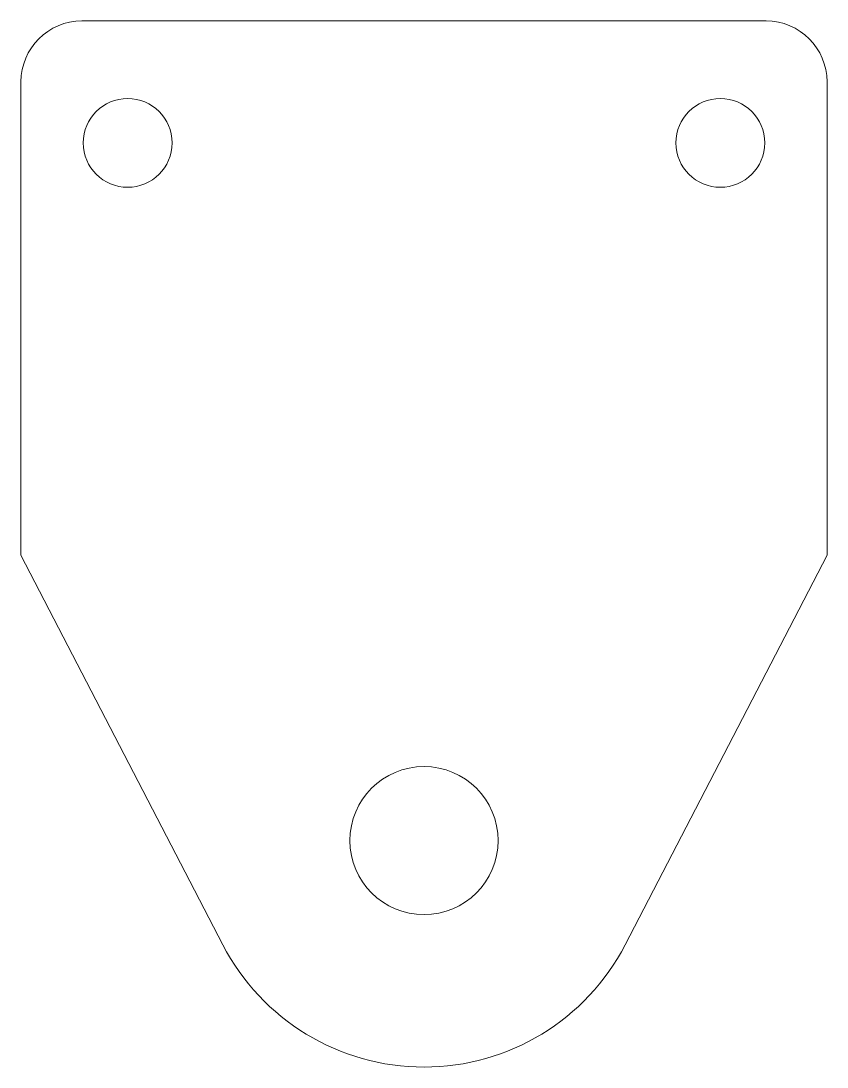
# Model space of a CAD drawing. Header units: millimetres. Extents: x 0 to 46.2, y -34.3 to 25.8.
import ezdxf

# ---------------------------------------------------------------- set-up
doc = ezdxf.new("R2010")
doc.units = ezdxf.units.MM
doc.layers.add('1', color=7, linetype='Continuous', true_color=0xffffff)

msp = doc.modelspace()

# ---------------------------------------------------------------- linework, layer by layer
at = {"layer": '1', "color": 163, "linetype": 'Continuous', "lineweight": 18}
for p, q in [((42.747574, 25.771101), (3.5, 25.771101)), ((0, 22.271101), (0, -4.89933)), ((46.247574, -4.899355), (46.247574, 22.271101)), ((0, -4.89933), (11.580446, -27.256377)), ((34.667167, -27.256377), (46.247596, -4.899363))]:
    msp.add_line(p, q, dxfattribs=at)
at = {"layer": '1', "color": 150, "linetype": 'Continuous', "lineweight": 18}
for centre, radius in [((6.123806, 18.771101), 2.55), ((40.123806, 18.771101), 2.55), ((23.123806, -21.277177), 4.25)]:
    msp.add_circle(centre, radius, dxfattribs=at)
at = {"layer": '1', "color": 163, "linetype": 'Continuous', "lineweight": 18}
for centre, radius, start, end in [((3.5, 22.271101), 3.5, 90, 180), ((42.747574, 22.271101), 3.5, 0, 90), ((23.123806, -21.277177), 13, 207.383138, 332.616862)]:
    msp.add_arc(centre, radius, start, end, dxfattribs=at)

doc.saveas('drawing.dxf')
